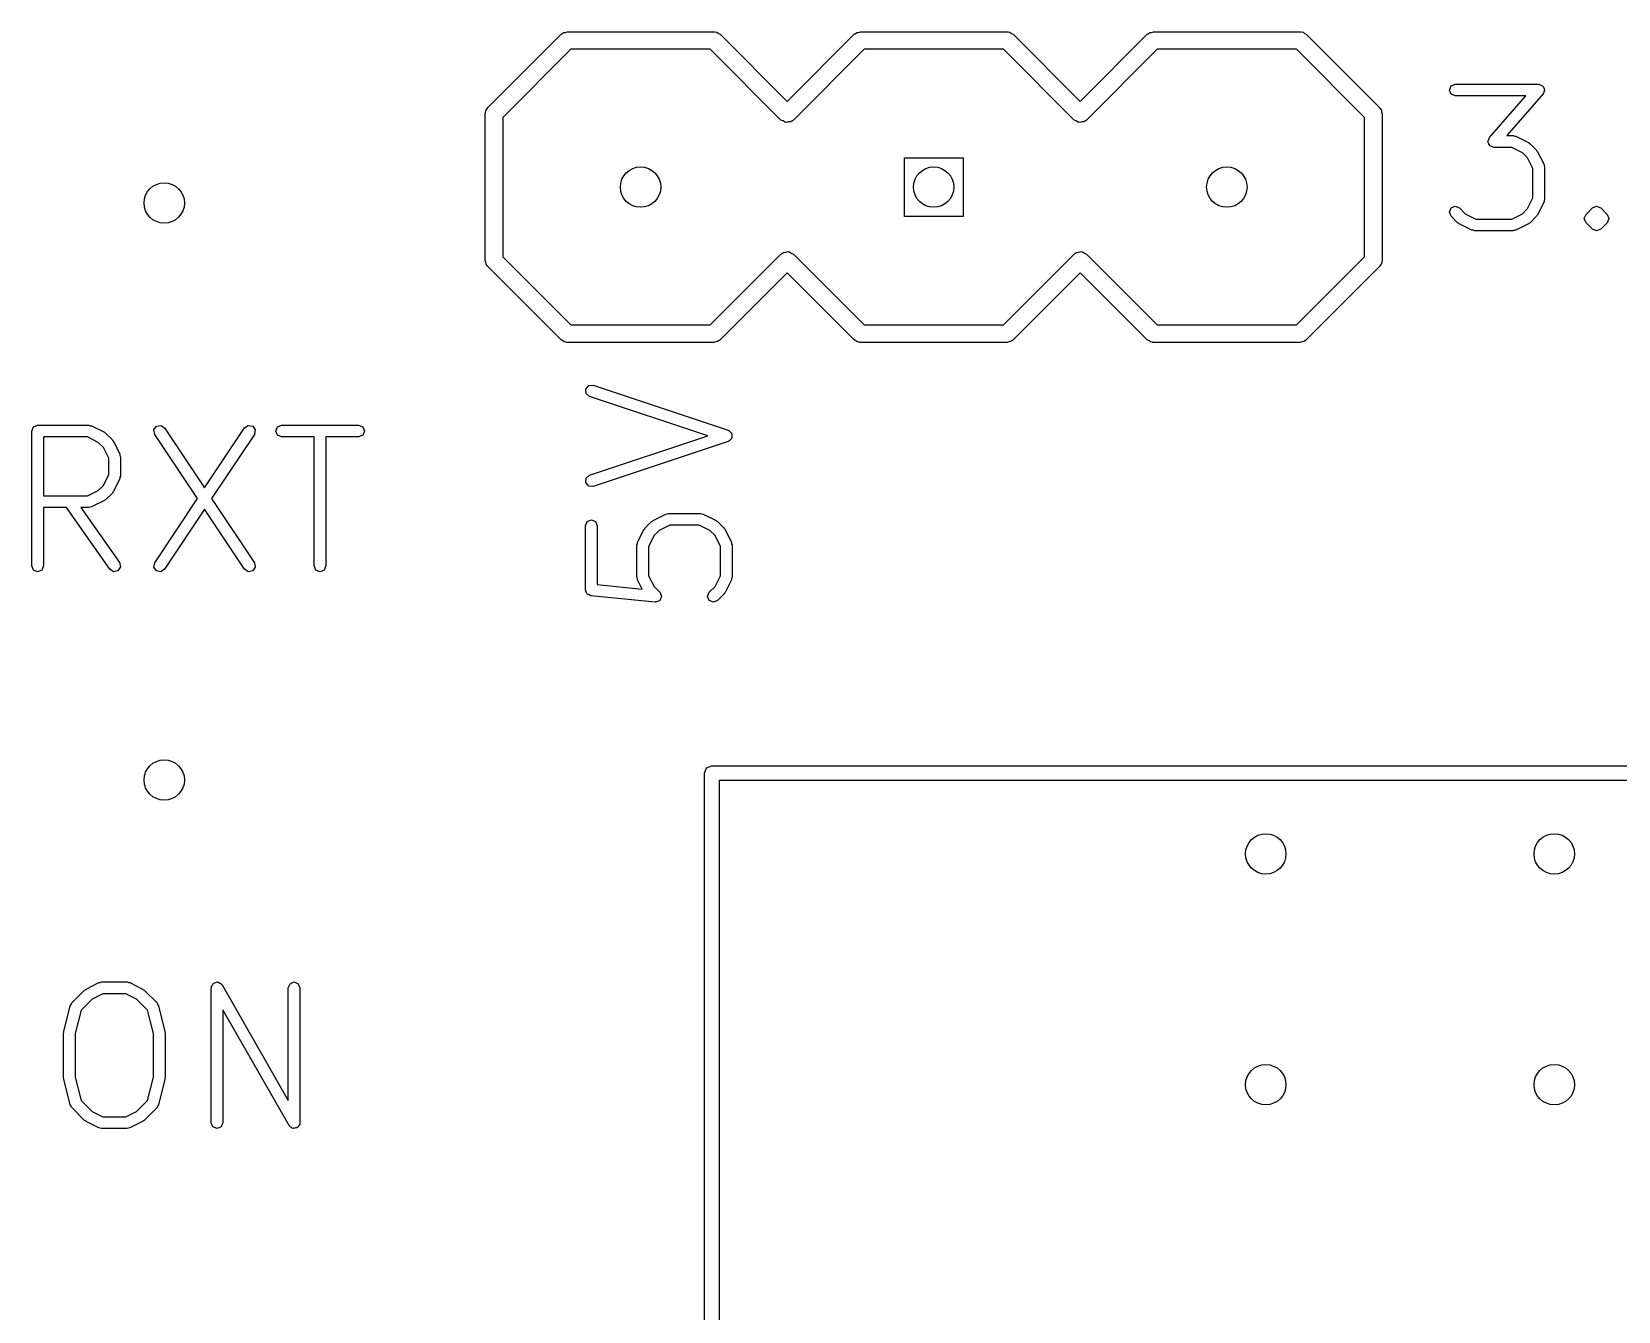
# Model space of a CAD drawing. Extents: x 5.27 to 6.42, y -4.94 to -3.36.
# Drawn here: x 5.376 to 5.918, y -4.505 to -4.069 of the extents above; entities that cross this region are included whole.
import ezdxf

# ---------------------------------------------------------------- set-up
doc = ezdxf.new("R2010")
doc.units = 0
doc.header["$MEASUREMENT"] = 0
doc.layers.add('BLACK', color=7, linetype='CONTINUOUS')

msp = doc.modelspace()

# ---------------------------------------------------------------- linework, layer by layer
at = {"layer": 'BLACK', "linetype": 'CONTINUOUS'}
for p, q in [((5.53188, -4.09438), (5.55688, -4.06938)), ((5.55688, -4.06938), (5.55703, -4.06927)), ((5.55703, -4.06927), (5.55707, -4.0692)), ((5.55707, -4.0692), (5.5572, -4.06916)), ((5.5572, -4.06916), (5.55773, -4.06878)), ((5.55773, -4.06878), (5.55838, -4.06872)), ((5.55838, -4.06872), (5.559, -4.0685)), ((5.559, -4.0685), (5.609, -4.0685)), ((5.609, -4.0685), (5.60918, -4.06853)), ((5.60918, -4.06853), (5.60926, -4.06851)), ((5.60926, -4.06851), (5.60938, -4.06857)), ((5.60938, -4.06857), (5.61003, -4.06868)), ((5.61003, -4.06868), (5.61053, -4.0691)), ((5.61053, -4.0691), (5.61112, -4.06938)), ((5.61112, -4.06938), (5.634, -4.09226)), ((5.634, -4.09226), (5.65688, -4.06938)), ((5.65688, -4.06938), (5.65703, -4.06927)), ((5.65703, -4.06927), (5.65707, -4.0692)), ((5.65707, -4.0692), (5.6572, -4.06916)), ((5.6572, -4.06916), (5.65773, -4.06878)), ((5.65773, -4.06878), (5.65838, -4.06872)), ((5.65838, -4.06872), (5.659, -4.0685)), ((5.659, -4.0685), (5.709, -4.0685)), ((5.709, -4.0685), (5.70918, -4.06853)), ((5.70918, -4.06853), (5.70926, -4.06851)), ((5.70926, -4.06851), (5.70938, -4.06857)), ((5.70938, -4.06857), (5.71003, -4.06868)), ((5.71003, -4.06868), (5.71053, -4.0691)), ((5.71053, -4.0691), (5.71112, -4.06938)), ((5.71112, -4.06938), (5.734, -4.09226)), ((5.734, -4.09226), (5.75688, -4.06938)), ((5.75688, -4.06938), (5.75703, -4.06927)), ((5.75703, -4.06927), (5.75707, -4.0692)), ((5.75707, -4.0692), (5.7572, -4.06916)), ((5.7572, -4.06916), (5.75773, -4.06878)), ((5.75773, -4.06878), (5.75838, -4.06872)), ((5.75838, -4.06872), (5.759, -4.0685)), ((5.759, -4.0685), (5.809, -4.0685)), ((5.809, -4.0685), (5.80918, -4.06853)), ((5.80918, -4.06853), (5.80926, -4.06851)), ((5.80926, -4.06851), (5.80938, -4.06857)), ((5.80938, -4.06857), (5.81003, -4.06868)), ((5.81003, -4.06868), (5.81053, -4.0691)), ((5.81053, -4.0691), (5.81112, -4.06938)), ((5.81112, -4.06938), (5.83612, -4.09438)), ((5.56024, -4.0745), (5.537, -4.09774)), ((5.60776, -4.0745), (5.56024, -4.0745)), ((5.63188, -4.09862), (5.60776, -4.0745)), ((5.66024, -4.0745), (5.63612, -4.09862)), ((5.70776, -4.0745), (5.66024, -4.0745)), ((5.73188, -4.09862), (5.70776, -4.0745)), ((5.76024, -4.0745), (5.73612, -4.09862)), ((5.80776, -4.0745), (5.76024, -4.0745)), ((5.831, -4.09774), (5.80776, -4.0745)), ((5.86054, -4.087), (5.86195, -4.08641)), ((5.86195, -4.08641), (5.89043, -4.08641)), ((5.89043, -4.08641), (5.89108, -4.08668)), ((5.85995, -4.08841), (5.86054, -4.087)), ((5.86054, -4.08983), (5.85995, -4.08841)), ((5.86195, -4.09041), (5.86054, -4.08983)), ((5.88602, -4.09041), (5.86195, -4.09041)), ((5.87359, -4.10462), (5.88602, -4.09041)), ((5.89193, -4.08973), (5.8795, -4.10394)), ((5.89108, -4.08668), (5.89175, -4.08691)), ((5.89175, -4.08691), (5.89178, -4.08697)), ((5.89178, -4.08697), (5.89184, -4.087)), ((5.89184, -4.087), (5.89211, -4.08765)), ((5.89216, -4.08906), (5.89193, -4.08973)), ((5.89211, -4.08765), (5.89242, -4.08828)), ((5.89243, -4.08841), (5.89216, -4.08906)), ((5.89242, -4.08828), (5.8924, -4.08835)), ((5.8924, -4.08835), (5.89243, -4.08841)), ((5.531, -4.0965), (5.53103, -4.09632)), ((5.531, -4.1465), (5.531, -4.0965)), ((5.53101, -4.09624), (5.53107, -4.09612)), ((5.53103, -4.09632), (5.53101, -4.09624)), ((5.53107, -4.09612), (5.53118, -4.09547)), ((5.53118, -4.09547), (5.5316, -4.09497)), ((5.5316, -4.09497), (5.53188, -4.09438)), ((5.83612, -4.09438), (5.83623, -4.09453)), ((5.83623, -4.09453), (5.8363, -4.09457)), ((5.8363, -4.09457), (5.83634, -4.0947)), ((5.83634, -4.0947), (5.83672, -4.09523)), ((5.83672, -4.09523), (5.83678, -4.09588)), ((5.83678, -4.09588), (5.837, -4.0965)), ((5.837, -4.0965), (5.837, -4.1465)), ((5.537, -4.09774), (5.537, -4.14526)), ((5.63259, -4.09895), (5.63188, -4.09862)), ((5.63322, -4.0994), (5.63259, -4.09895)), ((5.63349, -4.09937), (5.63322, -4.0994)), ((5.63374, -4.09949), (5.63349, -4.09937)), ((5.63449, -4.09929), (5.63374, -4.09949)), ((5.63527, -4.09922), (5.63449, -4.09929)), ((5.63559, -4.09899), (5.63527, -4.09922)), ((5.63572, -4.09896), (5.63559, -4.09899)), ((5.6358, -4.09885), (5.63572, -4.09896)), ((5.63612, -4.09862), (5.6358, -4.09885)), ((5.73259, -4.09895), (5.73188, -4.09862)), ((5.73322, -4.0994), (5.73259, -4.09895)), ((5.73349, -4.09937), (5.73322, -4.0994)), ((5.73374, -4.09949), (5.73349, -4.09937)), ((5.73449, -4.09929), (5.73374, -4.09949)), ((5.73527, -4.09922), (5.73449, -4.09929)), ((5.73559, -4.09899), (5.73527, -4.09922)), ((5.73572, -4.09896), (5.73559, -4.09899)), ((5.7358, -4.09885), (5.73572, -4.09896)), ((5.73612, -4.09862), (5.7358, -4.09885)), ((5.831, -4.14526), (5.831, -4.09774)), ((5.8731, -4.10594), (5.87337, -4.10529)), ((5.87312, -4.106), (5.8731, -4.10594)), ((5.8731, -4.10607), (5.87312, -4.106)), ((5.87341, -4.1067), (5.8731, -4.10607)), ((5.87337, -4.10529), (5.87359, -4.10462)), ((5.87368, -4.10735), (5.87341, -4.1067)), ((5.87375, -4.10738), (5.87368, -4.10735)), ((5.87378, -4.10744), (5.87375, -4.10738)), ((5.87445, -4.10767), (5.87378, -4.10744)), ((5.8751, -4.10794), (5.87445, -4.10767)), ((5.8812, -4.10794), (5.8751, -4.10794)), ((5.8795, -4.10394), (5.88167, -4.10394)), ((5.88486, -4.10977), (5.8812, -4.10794)), ((5.88167, -4.10394), (5.8821, -4.10411)), ((5.8821, -4.10411), (5.88256, -4.10415)), ((5.88256, -4.10415), (5.88694, -4.10634)), ((5.88694, -4.10634), (5.88716, -4.10659)), ((5.88716, -4.10659), (5.88746, -4.10671)), ((5.88746, -4.10671), (5.88965, -4.1089)), ((5.674, -4.1315), (5.674, -4.1115)), ((5.674, -4.1115), (5.694, -4.1115)), ((5.694, -4.1115), (5.694, -4.1315)), ((5.88659, -4.1115), (5.88486, -4.10977)), ((5.88843, -4.11517), (5.88659, -4.1115)), ((5.88965, -4.1089), (5.88978, -4.10921)), ((5.88978, -4.10921), (5.89003, -4.10942)), ((5.89003, -4.10942), (5.89222, -4.1138)), ((5.88843, -4.12518), (5.88843, -4.11517)), ((5.89222, -4.1138), (5.89225, -4.11427)), ((5.89225, -4.11427), (5.89243, -4.1147)), ((5.89243, -4.1147), (5.89243, -4.12565)), ((5.85995, -4.13003), (5.86054, -4.12862)), ((5.86054, -4.12862), (5.86195, -4.12803)), ((5.86195, -4.12803), (5.86337, -4.12862)), ((5.86337, -4.12862), (5.86533, -4.13058)), ((5.88486, -4.13058), (5.88659, -4.12885)), ((5.88659, -4.12885), (5.88843, -4.12518)), ((5.89222, -4.12654), (5.89003, -4.13093)), ((5.89225, -4.12608), (5.89222, -4.12654)), ((5.89243, -4.12565), (5.89225, -4.12608)), ((5.90654, -4.13081), (5.90873, -4.12862)), ((5.90873, -4.12862), (5.91014, -4.12803)), ((5.91014, -4.12803), (5.91156, -4.12862)), ((5.91156, -4.12862), (5.91156, -4.12862)), ((5.91156, -4.12862), (5.91375, -4.13081)), ((5.694, -4.1315), (5.674, -4.1315)), ((5.86054, -4.13145), (5.85995, -4.13003)), ((5.86273, -4.13364), (5.86054, -4.13145)), ((5.86303, -4.13376), (5.86273, -4.13364)), ((5.86325, -4.13401), (5.86303, -4.13376)), ((5.86763, -4.1362), (5.86325, -4.13401)), ((5.86533, -4.13058), (5.869, -4.13241)), ((5.869, -4.13241), (5.8812, -4.13241)), ((5.8812, -4.13241), (5.88486, -4.13058)), ((5.88694, -4.13401), (5.88256, -4.1362)), ((5.88716, -4.13376), (5.88694, -4.13401)), ((5.88746, -4.13364), (5.88716, -4.13376)), ((5.88965, -4.13145), (5.88746, -4.13364)), ((5.88978, -4.13114), (5.88965, -4.13145)), ((5.89003, -4.13093), (5.88978, -4.13114)), ((5.90595, -4.13222), (5.90654, -4.13081)), ((5.90654, -4.13364), (5.90595, -4.13222)), ((5.90654, -4.13081), (5.90654, -4.13081)), ((5.90873, -4.13583), (5.90654, -4.13364)), ((5.91375, -4.13364), (5.91156, -4.13583)), ((5.91375, -4.13081), (5.91433, -4.13222)), ((5.91433, -4.13222), (5.91375, -4.13364)), ((5.91375, -4.13364), (5.91375, -4.13364)), ((5.86809, -4.13623), (5.86763, -4.1362)), ((5.86852, -4.13641), (5.86809, -4.13623)), ((5.88167, -4.13641), (5.86852, -4.13641)), ((5.8821, -4.13623), (5.88167, -4.13641)), ((5.88256, -4.1362), (5.8821, -4.13623)), ((5.91014, -4.13641), (5.90873, -4.13583)), ((5.90873, -4.13583), (5.90873, -4.13583)), ((5.91156, -4.13583), (5.91014, -4.13641)), ((5.537, -4.14526), (5.56024, -4.1685)), ((5.60776, -4.1685), (5.63188, -4.14438)), ((5.63188, -4.14438), (5.6322, -4.14415)), ((5.6322, -4.14415), (5.63228, -4.14404)), ((5.63228, -4.14404), (5.63241, -4.14401)), ((5.63241, -4.14401), (5.63273, -4.14378)), ((5.63273, -4.14378), (5.63351, -4.14371)), ((5.63351, -4.14371), (5.63426, -4.14351)), ((5.63426, -4.14351), (5.63451, -4.14363)), ((5.63451, -4.14363), (5.63478, -4.1436)), ((5.63478, -4.1436), (5.63541, -4.14405)), ((5.63541, -4.14405), (5.63612, -4.14438)), ((5.63612, -4.14438), (5.66024, -4.1685)), ((5.70776, -4.1685), (5.73188, -4.14438)), ((5.73188, -4.14438), (5.7322, -4.14415)), ((5.7322, -4.14415), (5.73228, -4.14404)), ((5.73228, -4.14404), (5.73241, -4.14401)), ((5.73241, -4.14401), (5.73273, -4.14378)), ((5.73273, -4.14378), (5.73351, -4.14371)), ((5.73351, -4.14371), (5.73426, -4.14351)), ((5.73426, -4.14351), (5.73451, -4.14363)), ((5.73451, -4.14363), (5.73478, -4.1436)), ((5.73478, -4.1436), (5.73541, -4.14405)), ((5.73541, -4.14405), (5.73612, -4.14438)), ((5.73612, -4.14438), (5.76024, -4.1685)), ((5.80776, -4.1685), (5.831, -4.14526)), ((5.53122, -4.14712), (5.531, -4.1465)), ((5.53128, -4.14777), (5.53122, -4.14712)), ((5.53166, -4.1483), (5.53128, -4.14777)), ((5.5317, -4.14843), (5.53166, -4.1483)), ((5.53177, -4.14847), (5.5317, -4.14843)), ((5.53188, -4.14862), (5.53177, -4.14847)), ((5.55688, -4.17362), (5.53188, -4.14862)), ((5.634, -4.15074), (5.61112, -4.17362)), ((5.65688, -4.17362), (5.634, -4.15074)), ((5.734, -4.15074), (5.71112, -4.17362)), ((5.75688, -4.17362), (5.734, -4.15074)), ((5.83612, -4.14862), (5.81112, -4.17362)), ((5.8364, -4.14803), (5.83612, -4.14862)), ((5.83682, -4.14753), (5.8364, -4.14803)), ((5.83693, -4.14688), (5.83682, -4.14753)), ((5.83699, -4.14676), (5.83693, -4.14688)), ((5.837, -4.1465), (5.83697, -4.14668)), ((5.83697, -4.14668), (5.83699, -4.14676)), ((5.56024, -4.1685), (5.60776, -4.1685)), ((5.66024, -4.1685), (5.70776, -4.1685)), ((5.76024, -4.1685), (5.80776, -4.1685)), ((5.55747, -4.1739), (5.55688, -4.17362)), ((5.55797, -4.17432), (5.55747, -4.1739)), ((5.55862, -4.17443), (5.55797, -4.17432)), ((5.55874, -4.17449), (5.55862, -4.17443)), ((5.55882, -4.17447), (5.55874, -4.17449)), ((5.559, -4.1745), (5.55882, -4.17447)), ((5.609, -4.1745), (5.559, -4.1745)), ((5.60962, -4.17428), (5.609, -4.1745)), ((5.61027, -4.17422), (5.60962, -4.17428)), ((5.6108, -4.17384), (5.61027, -4.17422)), ((5.61093, -4.1738), (5.6108, -4.17384)), ((5.61097, -4.17373), (5.61093, -4.1738)), ((5.61112, -4.17362), (5.61097, -4.17373)), ((5.65747, -4.1739), (5.65688, -4.17362)), ((5.65797, -4.17432), (5.65747, -4.1739)), ((5.65862, -4.17443), (5.65797, -4.17432)), ((5.65874, -4.17449), (5.65862, -4.17443)), ((5.65882, -4.17447), (5.65874, -4.17449)), ((5.659, -4.1745), (5.65882, -4.17447)), ((5.709, -4.1745), (5.659, -4.1745)), ((5.70962, -4.17428), (5.709, -4.1745)), ((5.71027, -4.17422), (5.70962, -4.17428)), ((5.7108, -4.17384), (5.71027, -4.17422)), ((5.71093, -4.1738), (5.7108, -4.17384)), ((5.71097, -4.17373), (5.71093, -4.1738)), ((5.71112, -4.17362), (5.71097, -4.17373)), ((5.75747, -4.1739), (5.75688, -4.17362)), ((5.75797, -4.17432), (5.75747, -4.1739)), ((5.75862, -4.17443), (5.75797, -4.17432)), ((5.75874, -4.17449), (5.75862, -4.17443)), ((5.75882, -4.17447), (5.75874, -4.17449)), ((5.759, -4.1745), (5.75882, -4.17447)), ((5.809, -4.1745), (5.759, -4.1745)), ((5.80962, -4.17428), (5.809, -4.1745)), ((5.81027, -4.17422), (5.80962, -4.17428)), ((5.8108, -4.17384), (5.81027, -4.17422)), ((5.81093, -4.1738), (5.8108, -4.17384)), ((5.81097, -4.17373), (5.81093, -4.1738)), ((5.81112, -4.17362), (5.81097, -4.17373)), ((5.56534, -4.19038), (5.56634, -4.18922)), ((5.56634, -4.18922), (5.56786, -4.18912)), ((5.56786, -4.18912), (5.61386, -4.20445)), ((5.56544, -4.19191), (5.56534, -4.19038)), ((5.5666, -4.19291), (5.56544, -4.19191)), ((5.60691, -4.20635), (5.5666, -4.19291)), ((5.37629, -4.20473), (5.37688, -4.20332)), ((5.37629, -4.25073), (5.37629, -4.20473)), ((5.37688, -4.20332), (5.37829, -4.20273)), ((5.37829, -4.20273), (5.39581, -4.20273)), ((5.39581, -4.20273), (5.39624, -4.20291)), ((5.39624, -4.20291), (5.39671, -4.20294)), ((5.39671, -4.20294), (5.40109, -4.20513)), ((5.40109, -4.20513), (5.40131, -4.20538)), ((5.40131, -4.20538), (5.40161, -4.20551)), ((5.40161, -4.20551), (5.4038, -4.2077)), ((5.41795, -4.20434), (5.4188, -4.20307)), ((5.41825, -4.20584), (5.41795, -4.20434)), ((5.4188, -4.20307), (5.4203, -4.20277)), ((5.4203, -4.20277), (5.42157, -4.20362)), ((5.42157, -4.20362), (5.43524, -4.22413)), ((5.43524, -4.22413), (5.44891, -4.20362)), ((5.44891, -4.20362), (5.45018, -4.20277)), ((5.45018, -4.20277), (5.45169, -4.20307)), ((5.45169, -4.20307), (5.45254, -4.20434)), ((5.45254, -4.20434), (5.45224, -4.20584)), ((5.45953, -4.20473), (5.46011, -4.20332)), ((5.46011, -4.20615), (5.45953, -4.20473)), ((5.46011, -4.20332), (5.46153, -4.20273)), ((5.46153, -4.20273), (5.48781, -4.20273)), ((5.48781, -4.20273), (5.48923, -4.20332)), ((5.48923, -4.20332), (5.48981, -4.20473)), ((5.48981, -4.20473), (5.48923, -4.20615)), ((5.61386, -4.20445), (5.61398, -4.20455)), ((5.61398, -4.20455), (5.61413, -4.20456)), ((5.61413, -4.20456), (5.61454, -4.20504)), ((5.61454, -4.20504), (5.61502, -4.20545)), ((5.61502, -4.20545), (5.61503, -4.2056)), ((5.39534, -4.20673), (5.38029, -4.20673)), ((5.38029, -4.20673), (5.38029, -4.22683)), ((5.39901, -4.20857), (5.39534, -4.20673)), ((5.40074, -4.2103), (5.39901, -4.20857)), ((5.40258, -4.21397), (5.40074, -4.2103)), ((5.4038, -4.2077), (5.40393, -4.208)), ((5.40393, -4.208), (5.40417, -4.20822)), ((5.40417, -4.20822), (5.40636, -4.2126)), ((5.43284, -4.22773), (5.41825, -4.20584)), ((5.45224, -4.20584), (5.43765, -4.22773)), ((5.46153, -4.20673), (5.46011, -4.20615)), ((5.47267, -4.20673), (5.46153, -4.20673)), ((5.47267, -4.25073), (5.47267, -4.20673)), ((5.48781, -4.20673), (5.47667, -4.20673)), ((5.47667, -4.20673), (5.47667, -4.25073)), ((5.48923, -4.20615), (5.48781, -4.20673)), ((5.5666, -4.21978), (5.60691, -4.20635)), ((5.61386, -4.20824), (5.56786, -4.22358)), ((5.61398, -4.20815), (5.61386, -4.20824)), ((5.61413, -4.20813), (5.61398, -4.20815)), ((5.61454, -4.20766), (5.61413, -4.20813)), ((5.61502, -4.20724), (5.61454, -4.20766)), ((5.61503, -4.20709), (5.61502, -4.20724)), ((5.61503, -4.2056), (5.61513, -4.20571)), ((5.61513, -4.20698), (5.61503, -4.20709)), ((5.61513, -4.20571), (5.61508, -4.20635)), ((5.61508, -4.20635), (5.61513, -4.20698)), ((5.40258, -4.21959), (5.40258, -4.21397)), ((5.40636, -4.2126), (5.4064, -4.21306)), ((5.4064, -4.21306), (5.40658, -4.21349)), ((5.40658, -4.21349), (5.40658, -4.22007)), ((5.40074, -4.22326), (5.40258, -4.21959)), ((5.40636, -4.22096), (5.40417, -4.22534)), ((5.4064, -4.2205), (5.40636, -4.22096)), ((5.40658, -4.22007), (5.4064, -4.2205)), ((5.56534, -4.22231), (5.56544, -4.22078)), ((5.56544, -4.22078), (5.5666, -4.21978)), ((5.38029, -4.22683), (5.39534, -4.22683)), ((5.39534, -4.22683), (5.39901, -4.22499)), ((5.39901, -4.22499), (5.40074, -4.22326)), ((5.4038, -4.22586), (5.40161, -4.22805)), ((5.40393, -4.22556), (5.4038, -4.22586)), ((5.40417, -4.22534), (5.40393, -4.22556)), ((5.56634, -4.22347), (5.56534, -4.22231)), ((5.56786, -4.22358), (5.56634, -4.22347)), ((5.3882, -4.23083), (5.38029, -4.23083)), ((5.38029, -4.23083), (5.38029, -4.25073)), ((5.40294, -4.25188), (5.3882, -4.23083)), ((5.39581, -4.23083), (5.39308, -4.23083)), ((5.39308, -4.23083), (5.40621, -4.24959)), ((5.39624, -4.23065), (5.39581, -4.23083)), ((5.39671, -4.23062), (5.39624, -4.23065)), ((5.40109, -4.22843), (5.39671, -4.23062)), ((5.40131, -4.22818), (5.40109, -4.22843)), ((5.40161, -4.22805), (5.40131, -4.22818)), ((5.41825, -4.24962), (5.43284, -4.22773)), ((5.43524, -4.23134), (5.42157, -4.25184)), ((5.44891, -4.25184), (5.43524, -4.23134)), ((5.43765, -4.22773), (5.45224, -4.24962)), ((5.56523, -4.23701), (5.56582, -4.2356)), ((5.56523, -4.25892), (5.56523, -4.23701)), ((5.56582, -4.2356), (5.56723, -4.23501)), ((5.56723, -4.23501), (5.56865, -4.2356)), ((5.56865, -4.2356), (5.56923, -4.23701)), ((5.56923, -4.23701), (5.56923, -4.25711)), ((5.58541, -4.23809), (5.58553, -4.23779)), ((5.58553, -4.23779), (5.58772, -4.2356)), ((5.58772, -4.2356), (5.58803, -4.23547)), ((5.58803, -4.23547), (5.58824, -4.23522)), ((5.58824, -4.23522), (5.59262, -4.23303)), ((5.59399, -4.23682), (5.59032, -4.23866)), ((5.59262, -4.23303), (5.59309, -4.233)), ((5.59309, -4.233), (5.59352, -4.23282)), ((5.59352, -4.23282), (5.60447, -4.23282)), ((5.604, -4.23682), (5.59399, -4.23682)), ((5.60767, -4.23866), (5.604, -4.23682)), ((5.60447, -4.23282), (5.6049, -4.233)), ((5.6049, -4.233), (5.60536, -4.23303)), ((5.60536, -4.23303), (5.60975, -4.23522)), ((5.60975, -4.23522), (5.60996, -4.23547)), ((5.60996, -4.23547), (5.61027, -4.2356)), ((5.61027, -4.2356), (5.61246, -4.23779)), ((5.61246, -4.23779), (5.61258, -4.23809)), ((5.58276, -4.24358), (5.58293, -4.24315)), ((5.58293, -4.24315), (5.58297, -4.24269)), ((5.58297, -4.24269), (5.58516, -4.23831)), ((5.58516, -4.23831), (5.58541, -4.23809)), ((5.58859, -4.24039), (5.58676, -4.24406)), ((5.59032, -4.23866), (5.58859, -4.24039)), ((5.6094, -4.24039), (5.60767, -4.23866)), ((5.61123, -4.24406), (5.6094, -4.24039)), ((5.61258, -4.23809), (5.61283, -4.23831)), ((5.61283, -4.23831), (5.61502, -4.24269)), ((5.61502, -4.24269), (5.61505, -4.24315)), ((5.61505, -4.24315), (5.61523, -4.24358)), ((5.58276, -4.25454), (5.58276, -4.24358)), ((5.58676, -4.24406), (5.58676, -4.25406)), ((5.61123, -4.25406), (5.61123, -4.24406)), ((5.61523, -4.24358), (5.61523, -4.25454)), ((5.37688, -4.25215), (5.37629, -4.25073)), ((5.37829, -4.25273), (5.37688, -4.25215)), ((5.3797, -4.25215), (5.37829, -4.25273)), ((5.38029, -4.25073), (5.3797, -4.25215)), ((5.40423, -4.2527), (5.40294, -4.25188)), ((5.40572, -4.25237), (5.40423, -4.2527)), ((5.40655, -4.25108), (5.40572, -4.25237)), ((5.40621, -4.24959), (5.40655, -4.25108)), ((5.41795, -4.25112), (5.41825, -4.24962)), ((5.4188, -4.2524), (5.41795, -4.25112)), ((5.4203, -4.25269), (5.4188, -4.2524)), ((5.42157, -4.25184), (5.4203, -4.25269)), ((5.45018, -4.25269), (5.44891, -4.25184)), ((5.45169, -4.2524), (5.45018, -4.25269)), ((5.45254, -4.25112), (5.45169, -4.2524)), ((5.45224, -4.24962), (5.45254, -4.25112)), ((5.47326, -4.25215), (5.47267, -4.25073)), ((5.47467, -4.25273), (5.47326, -4.25215)), ((5.47609, -4.25215), (5.47467, -4.25273)), ((5.47667, -4.25073), (5.47609, -4.25215)), ((5.58676, -4.25406), (5.58859, -4.25773)), ((5.6094, -4.25773), (5.61123, -4.25406)), ((5.56549, -4.25954), (5.56523, -4.25892)), ((5.56568, -4.26018), (5.56549, -4.25954)), ((5.56923, -4.25711), (5.58457, -4.25864)), ((5.58293, -4.25497), (5.58276, -4.25454)), ((5.58297, -4.25543), (5.58293, -4.25497)), ((5.58457, -4.25864), (5.58297, -4.25543)), ((5.58859, -4.25773), (5.59055, -4.25969)), ((5.60744, -4.25969), (5.6094, -4.25773)), ((5.61502, -4.25543), (5.61283, -4.25981)), ((5.61505, -4.25497), (5.61502, -4.25543)), ((5.61523, -4.25454), (5.61505, -4.25497)), ((5.56578, -4.26023), (5.56568, -4.26018)), ((5.56582, -4.26033), (5.56578, -4.26023)), ((5.56644, -4.26059), (5.56582, -4.26033)), ((5.56703, -4.26091), (5.56644, -4.26059)), ((5.58894, -4.2631), (5.56703, -4.26091)), ((5.58904, -4.26307), (5.58894, -4.2631)), ((5.58914, -4.26311), (5.58904, -4.26307)), ((5.58976, -4.26285), (5.58914, -4.26311)), ((5.5904, -4.26266), (5.58976, -4.26285)), ((5.59045, -4.26256), (5.5904, -4.26266)), ((5.59055, -4.26252), (5.59045, -4.26256)), ((5.59055, -4.25969), (5.59059, -4.25979)), ((5.59081, -4.2619), (5.59055, -4.26252)), ((5.59059, -4.25979), (5.59069, -4.25984)), ((5.59069, -4.25984), (5.59088, -4.26049)), ((5.59113, -4.26131), (5.59081, -4.2619)), ((5.59088, -4.26049), (5.59114, -4.26111)), ((5.59114, -4.26111), (5.5911, -4.26121)), ((5.5911, -4.26121), (5.59113, -4.26131)), ((5.60685, -4.26111), (5.60744, -4.25969)), ((5.60744, -4.26252), (5.60685, -4.26111)), ((5.60885, -4.26311), (5.60744, -4.26252)), ((5.61027, -4.26252), (5.60885, -4.26311)), ((5.61246, -4.26033), (5.61027, -4.26252)), ((5.61258, -4.26003), (5.61246, -4.26033)), ((5.61283, -4.25981), (5.61258, -4.26003)), ((5.60654, -4.31963), (5.60831, -4.3189)), ((5.60831, -4.3189), (6.08469, -4.3189)), ((5.60581, -4.3214), (5.60654, -4.31963)), ((5.60581, -4.93951), (5.60581, -4.3214)), ((5.61081, -4.3239), (5.61081, -4.93701)), ((6.08219, -4.3239), (5.61081, -4.3239)), ((5.39482, -4.39506), (5.3992, -4.39287)), ((5.3992, -4.39287), (5.39967, -4.39284)), ((5.39967, -4.39284), (5.4001, -4.39266)), ((5.4001, -4.39266), (5.40886, -4.39266)), ((5.40886, -4.39266), (5.40929, -4.39284)), ((5.40929, -4.39284), (5.40975, -4.39287)), ((5.40975, -4.39287), (5.41413, -4.39506)), ((5.43752, -4.39466), (5.43763, -4.39441)), ((5.43752, -4.44066), (5.43752, -4.39466)), ((5.43759, -4.39414), (5.43791, -4.39373)), ((5.43763, -4.39441), (5.43759, -4.39414)), ((5.43791, -4.39373), (5.43811, -4.39325)), ((5.43811, -4.39325), (5.43836, -4.39314)), ((5.43836, -4.39314), (5.43853, -4.39293)), ((5.43853, -4.39293), (5.43905, -4.39286)), ((5.43905, -4.39286), (5.43952, -4.39266)), ((5.43952, -4.39266), (5.43978, -4.39277)), ((5.43978, -4.39277), (5.44005, -4.39273)), ((5.44005, -4.39273), (5.44046, -4.39305)), ((5.44046, -4.39305), (5.44094, -4.39325)), ((5.44094, -4.39325), (5.44104, -4.3935)), ((5.44104, -4.3935), (5.44126, -4.39367)), ((5.44126, -4.39367), (5.46381, -4.43313)), ((5.46381, -4.39466), (5.4644, -4.39325)), ((5.46381, -4.43313), (5.46381, -4.39466)), ((5.4644, -4.39325), (5.46581, -4.39266)), ((5.46581, -4.39266), (5.46722, -4.39325)), ((5.46722, -4.39325), (5.46781, -4.39466)), ((5.46781, -4.39466), (5.46781, -4.44066)), ((5.38939, -4.40075), (5.38971, -4.40032)), ((5.38971, -4.40032), (5.38992, -4.39982)), ((5.38992, -4.39982), (5.3943, -4.39544)), ((5.3969, -4.3985), (5.39314, -4.40226)), ((5.3943, -4.39544), (5.3946, -4.39531)), ((5.3946, -4.39531), (5.39482, -4.39506)), ((5.40057, -4.39666), (5.3969, -4.3985)), ((5.40839, -4.39666), (5.40057, -4.39666)), ((5.41205, -4.3985), (5.40839, -4.39666)), ((5.41581, -4.40226), (5.41205, -4.3985)), ((5.41413, -4.39506), (5.41435, -4.39531)), ((5.41435, -4.39531), (5.41465, -4.39544)), ((5.41465, -4.39544), (5.41903, -4.39982)), ((5.41903, -4.39982), (5.41924, -4.40032)), ((5.41924, -4.40032), (5.41956, -4.40075)), ((5.3872, -4.40951), (5.38939, -4.40075)), ((5.39314, -4.40226), (5.39114, -4.41024)), ((5.41781, -4.41024), (5.41581, -4.40226)), ((5.41956, -4.40075), (5.42175, -4.40951)), ((5.46407, -4.44165), (5.44152, -4.40219)), ((5.44152, -4.40219), (5.44152, -4.44066)), ((5.38714, -4.41), (5.38724, -4.40976)), ((5.38714, -4.42533), (5.38714, -4.41)), ((5.38724, -4.40976), (5.3872, -4.40951)), ((5.39114, -4.41024), (5.39114, -4.42508)), ((5.41781, -4.42508), (5.41781, -4.41024)), ((5.42175, -4.40951), (5.42171, -4.40976)), ((5.42171, -4.40976), (5.42181, -4.41)), ((5.42181, -4.41), (5.42181, -4.42533)), ((5.38724, -4.42556), (5.38714, -4.42533)), ((5.3872, -4.42581), (5.38724, -4.42556)), ((5.38939, -4.43458), (5.3872, -4.42581)), ((5.39114, -4.42508), (5.39314, -4.43307)), ((5.41581, -4.43307), (5.41781, -4.42508)), ((5.42175, -4.42581), (5.41956, -4.43458)), ((5.42181, -4.42533), (5.42171, -4.42556)), ((5.42171, -4.42556), (5.42175, -4.42581)), ((5.38971, -4.43501), (5.38939, -4.43458)), ((5.38992, -4.43551), (5.38971, -4.43501)), ((5.3943, -4.43989), (5.38992, -4.43551)), ((5.39314, -4.43307), (5.3969, -4.43683)), ((5.3969, -4.43683), (5.40057, -4.43866)), ((5.40839, -4.43866), (5.41205, -4.43683)), ((5.41205, -4.43683), (5.41581, -4.43307)), ((5.41903, -4.43551), (5.41465, -4.43989)), ((5.41924, -4.43501), (5.41903, -4.43551)), ((5.41956, -4.43458), (5.41924, -4.43501)), ((5.3946, -4.44001), (5.3943, -4.43989)), ((5.39482, -4.44026), (5.3946, -4.44001)), ((5.3992, -4.44245), (5.39482, -4.44026)), ((5.39967, -4.44248), (5.3992, -4.44245)), ((5.4001, -4.44266), (5.39967, -4.44248)), ((5.40886, -4.44266), (5.4001, -4.44266)), ((5.40057, -4.43866), (5.40839, -4.43866)), ((5.40929, -4.44248), (5.40886, -4.44266)), ((5.40975, -4.44245), (5.40929, -4.44248)), ((5.41413, -4.44026), (5.40975, -4.44245)), ((5.41435, -4.44001), (5.41413, -4.44026)), ((5.41465, -4.43989), (5.41435, -4.44001)), ((5.43811, -4.44208), (5.43752, -4.44066)), ((5.43952, -4.44266), (5.43811, -4.44208)), ((5.44094, -4.44208), (5.43952, -4.44266)), ((5.44152, -4.44066), (5.44094, -4.44208)), ((5.46429, -4.44182), (5.46407, -4.44165)), ((5.4644, -4.44208), (5.46429, -4.44182)), ((5.46487, -4.44227), (5.4644, -4.44208)), ((5.46528, -4.44259), (5.46487, -4.44227)), ((5.46556, -4.44256), (5.46528, -4.44259)), ((5.46581, -4.44266), (5.46556, -4.44256)), ((5.46629, -4.44246), (5.46581, -4.44266)), ((5.4668, -4.4424), (5.46629, -4.44246)), ((5.46697, -4.44218), (5.4668, -4.4424)), ((5.46722, -4.44208), (5.46697, -4.44218)), ((5.46742, -4.4416), (5.46722, -4.44208)), ((5.46774, -4.44119), (5.46742, -4.4416)), ((5.46781, -4.44066), (5.4677, -4.44092)), ((5.4677, -4.44092), (5.46774, -4.44119))]:
    msp.add_line(p, q, dxfattribs=at)
at = {"layer": 'BLACK'}
for centre in [(5.584, -4.1215), (5.684, -4.1215), (5.784, -4.1215), (5.4215, -4.12691), (5.4215, -4.32376), (5.79729, -4.34896), (5.89571, -4.34896), (5.79729, -4.4277), (5.89571, -4.4277)]:
    msp.add_circle(centre, 0.00689, dxfattribs=at)

doc.saveas('drawing.dxf')
